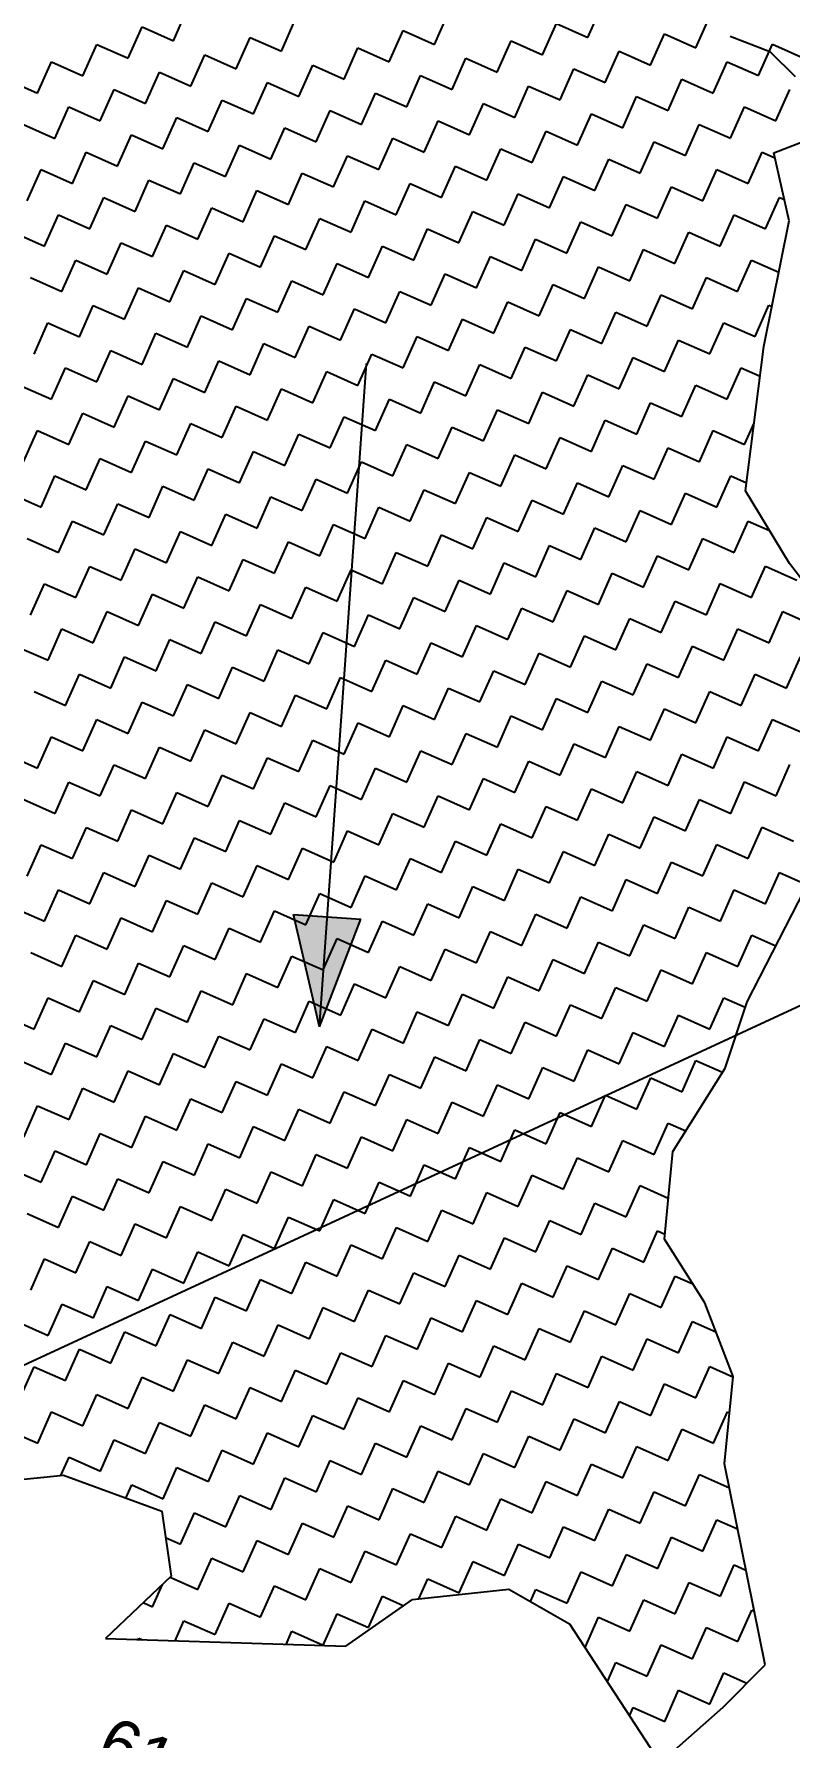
# Model space of a CAD drawing. Header units: metres. Extents: x 279553 to 281500, y 2029848 to 2031565.
# Drawn here: x 280572 to 280711.2, y 2030993.3 to 2031307.5 of the extents above; entities that cross this region are included whole.
import ezdxf
from ezdxf.enums import TextEntityAlignment as Align

# ---------------------------------------------------------------- set-up
doc = ezdxf.new("R2010")
doc.units = ezdxf.units.M
doc.header["$MEASUREMENT"] = 0
for name, color, linetype in [('LINE_WATER', 4, 'Continuous'), ('POLY_HATCH', 12, 'Continuous'), ('POLY_PARCEL', 6, 'Continuous'), ('TEXT_PARCEL', 7, 'Continuous')]:
    doc.layers.add(name, color=color, linetype=linetype)
doc.styles.add('TEXT_MAP', font='', dxfattribs={"height": 2.5})
doc.styles.get('TEXT_MAP').set_extended_font_data('Kruti Dev 050')

msp = doc.modelspace()

# ---------------------------------------------------------------- hatches: boundary and pattern name
h = msp.add_hatch(color=256)
h.paths.add_polyline_path([(280626.01, 2031144.75), (280619.8, 2031145.19), (280624.57, 2031124.44)])
h.paths.add_polyline_path([(280624.57, 2031124.44), (280632.22, 2031144.31), (280626.01, 2031144.75)])

# ---------------------------------------------------------------- linework, layer by layer
for points in [[(280624.57, 2031124.44), (280633.23, 2031246.77)], [(280619.8, 2031145.19), (280632.22, 2031144.31)], [(280624.57, 2031124.44), (280619.8, 2031145.19)], [(280624.57, 2031124.44), (280632.22, 2031144.31)]]:
    msp.add_lwpolyline(points)
at = {"layer": 'LINE_WATER'}
for p, q in [((280700.26, 2031307.08), (280707.51, 2031304.29)), ((280707.51, 2031304.29), (280712.23, 2031299.64))]:
    msp.add_line(p, q, dxfattribs=at)
at = {"layer": 'POLY_HATCH', "linetype": 'Continuous'}
for p, q in [((280597.67, 2031306.23), (280600.24, 2031312)), ((280674.02, 2031306.88), (280676.58, 2031312.65)), ((280589.33, 2031303.02), (280591.9, 2031308.79)), ((280591.9, 2031308.79), (280597.67, 2031306.23)), ((280617.56, 2031304.31), (280620.13, 2031310.08)), ((280645.79, 2031305.59), (280648.36, 2031311.37)), ((280665.68, 2031303.67), (280668.24, 2031309.44)), ((280668.24, 2031309.44), (280674.02, 2031306.88)), ((280693.91, 2031304.96), (280696.47, 2031310.73)), ((280580.99, 2031299.81), (280583.56, 2031305.59)), ((280583.56, 2031305.59), (280589.33, 2031303.02)), ((280609.22, 2031301.1), (280611.79, 2031306.87)), ((280611.79, 2031306.87), (280617.56, 2031304.31)), ((280637.45, 2031302.38), (280640.02, 2031308.16)), ((280640.02, 2031308.16), (280645.79, 2031305.59)), ((280657.34, 2031300.46), (280659.9, 2031306.24)), ((280659.9, 2031306.24), (280665.68, 2031303.67)), ((280685.57, 2031301.75), (280688.13, 2031307.52)), ((280688.13, 2031307.52), (280693.91, 2031304.96)), ((280705.46, 2031299.83), (280708.02, 2031305.6)), ((280708.02, 2031305.6), (280713.8, 2031303.03)), ((280572.65, 2031296.6), (280575.22, 2031302.38)), ((280575.22, 2031302.38), (280580.99, 2031299.81)), ((280600.88, 2031297.89), (280603.45, 2031303.66)), ((280603.45, 2031303.66), (280609.22, 2031301.1)), ((280629.11, 2031299.18), (280631.68, 2031304.95)), ((280631.68, 2031304.95), (280637.45, 2031302.38)), ((280649, 2031297.25), (280651.56, 2031303.03)), ((280651.56, 2031303.03), (280657.34, 2031300.46)), ((280677.23, 2031298.54), (280679.79, 2031304.31)), ((280679.79, 2031304.31), (280685.57, 2031301.75)), ((280697.12, 2031296.62), (280699.68, 2031302.39)), ((280699.68, 2031302.39), (280705.46, 2031299.83)), ((280566.88, 2031299.17), (280572.65, 2031296.6)), ((280592.54, 2031294.68), (280595.11, 2031300.45)), ((280595.11, 2031300.45), (280600.88, 2031297.89)), ((280620.77, 2031295.97), (280623.34, 2031301.74)), ((280623.34, 2031301.74), (280629.11, 2031299.18)), ((280640.66, 2031294.04), (280643.22, 2031299.82)), ((280643.22, 2031299.82), (280649, 2031297.25)), ((280668.89, 2031295.33), (280671.45, 2031301.1)), ((280671.45, 2031301.1), (280677.23, 2031298.54)), ((280688.78, 2031293.41), (280691.34, 2031299.18)), ((280691.34, 2031299.18), (280697.12, 2031296.62)), ((280584.2, 2031291.47), (280586.77, 2031297.25)), ((280586.77, 2031297.25), (280592.54, 2031294.68)), ((280612.43, 2031292.76), (280615, 2031298.53)), ((280615, 2031298.53), (280620.77, 2031295.97)), ((280632.32, 2031290.84), (280634.88, 2031296.61)), ((280634.88, 2031296.61), (280640.66, 2031294.04)), ((280660.55, 2031292.12), (280663.11, 2031297.9)), ((280663.11, 2031297.9), (280668.89, 2031295.33)), ((280680.44, 2031290.2), (280683, 2031295.97)), ((280683, 2031295.97), (280688.78, 2031293.41)), ((280708.66, 2031291.49), (280711.23, 2031297.26)), ((280575.86, 2031288.26), (280578.43, 2031294.04)), ((280578.43, 2031294.04), (280584.2, 2031291.47)), ((280604.09, 2031289.55), (280606.66, 2031295.32)), ((280606.66, 2031295.32), (280612.43, 2031292.76)), ((280623.98, 2031287.63), (280626.54, 2031293.4)), ((280626.54, 2031293.4), (280632.32, 2031290.84)), ((280652.21, 2031288.91), (280654.77, 2031294.69)), ((280654.77, 2031294.69), (280660.55, 2031292.12)), ((280672.1, 2031286.99), (280674.66, 2031292.76)), ((280674.66, 2031292.76), (280680.44, 2031290.2)), ((280700.32, 2031288.28), (280702.89, 2031294.05)), ((280702.89, 2031294.05), (280708.66, 2031291.49)), ((280570.09, 2031290.83), (280575.86, 2031288.26)), ((280595.75, 2031286.34), (280598.32, 2031292.11)), ((280598.32, 2031292.11), (280604.09, 2031289.55)), ((280615.64, 2031284.42), (280618.2, 2031290.19)), ((280618.2, 2031290.19), (280623.98, 2031287.63)), ((280643.87, 2031285.7), (280646.43, 2031291.48)), ((280646.43, 2031291.48), (280652.21, 2031288.91)), ((280691.98, 2031285.07), (280694.55, 2031290.84)), ((280694.55, 2031290.84), (280700.32, 2031288.28)), ((280587.41, 2031283.13), (280589.98, 2031288.91)), ((280589.98, 2031288.91), (280595.75, 2031286.34)), ((280607.3, 2031281.21), (280609.86, 2031286.98)), ((280609.86, 2031286.98), (280615.64, 2031284.42)), ((280635.53, 2031282.5), (280638.09, 2031288.27)), ((280638.09, 2031288.27), (280643.87, 2031285.7)), ((280663.76, 2031283.78), (280666.32, 2031289.56)), ((280666.32, 2031289.56), (280672.1, 2031286.99)), ((280683.64, 2031281.86), (280686.21, 2031287.63)), ((280686.21, 2031287.63), (280691.98, 2031285.07)), ((280579.07, 2031279.92), (280581.64, 2031285.7)), ((280581.64, 2031285.7), (280587.41, 2031283.13)), ((280598.96, 2031278), (280601.52, 2031283.77)), ((280601.52, 2031283.77), (280607.3, 2031281.21)), ((280627.19, 2031279.29), (280629.75, 2031285.06)), ((280629.75, 2031285.06), (280635.53, 2031282.5)), ((280655.42, 2031280.57), (280657.98, 2031286.35)), ((280657.98, 2031286.35), (280663.76, 2031283.78)), ((280675.3, 2031278.65), (280677.87, 2031284.42)), ((280677.87, 2031284.42), (280683.64, 2031281.86)), ((280703.53, 2031279.94), (280706.1, 2031285.71)), ((280706.1, 2031285.71), (280708.46, 2031284.66)), ((280570.73, 2031276.71), (280573.3, 2031282.49)), ((280573.3, 2031282.49), (280579.07, 2031279.92)), ((280590.62, 2031274.79), (280593.18, 2031280.57)), ((280593.18, 2031280.57), (280598.96, 2031278)), ((280618.85, 2031276.08), (280621.41, 2031281.85)), ((280621.41, 2031281.85), (280627.19, 2031279.29)), ((280647.08, 2031277.36), (280649.64, 2031283.14)), ((280649.64, 2031283.14), (280655.42, 2031280.57)), ((280666.96, 2031275.44), (280669.53, 2031281.22)), ((280669.53, 2031281.22), (280675.3, 2031278.65)), ((280695.19, 2031276.73), (280697.76, 2031282.5)), ((280697.76, 2031282.5), (280703.53, 2031279.94)), ((280582.28, 2031271.58), (280584.84, 2031277.36)), ((280584.84, 2031277.36), (280590.62, 2031274.79)), ((280610.51, 2031272.87), (280613.07, 2031278.64)), ((280613.07, 2031278.64), (280618.85, 2031276.08)), ((280638.74, 2031274.16), (280641.3, 2031279.93)), ((280641.3, 2031279.93), (280647.08, 2031277.36)), ((280658.62, 2031272.23), (280661.19, 2031278.01)), ((280661.19, 2031278.01), (280666.96, 2031275.44)), ((280686.85, 2031273.52), (280689.42, 2031279.29)), ((280689.42, 2031279.29), (280695.19, 2031276.73)), ((280706.74, 2031271.6), (280709.31, 2031277.37)), ((280709.31, 2031277.37), (280710.23, 2031276.96)), ((280573.94, 2031268.37), (280576.5, 2031274.15)), ((280576.5, 2031274.15), (280582.28, 2031271.58)), ((280602.17, 2031269.66), (280604.73, 2031275.43)), ((280604.73, 2031275.43), (280610.51, 2031272.87)), ((280630.4, 2031270.95), (280632.96, 2031276.72)), ((280632.96, 2031276.72), (280638.74, 2031274.16)), ((280650.28, 2031269.02), (280652.85, 2031274.8)), ((280652.85, 2031274.8), (280658.62, 2031272.23)), ((280678.51, 2031270.31), (280681.08, 2031276.08)), ((280681.08, 2031276.08), (280686.85, 2031273.52)), ((280698.4, 2031268.39), (280700.97, 2031274.16)), ((280700.97, 2031274.16), (280706.74, 2031271.6)), ((280568.16, 2031270.94), (280573.94, 2031268.37)), ((280593.83, 2031266.45), (280596.39, 2031272.23)), ((280596.39, 2031272.23), (280602.17, 2031269.66)), ((280622.06, 2031267.74), (280624.62, 2031273.51)), ((280624.62, 2031273.51), (280630.4, 2031270.95)), ((280641.94, 2031265.82), (280644.51, 2031271.59)), ((280644.51, 2031271.59), (280650.28, 2031269.02)), ((280670.17, 2031267.1), (280672.74, 2031272.88)), ((280672.74, 2031272.88), (280678.51, 2031270.31)), ((280690.06, 2031265.18), (280692.63, 2031270.95)), ((280692.63, 2031270.95), (280698.4, 2031268.39)), ((280585.49, 2031263.24), (280588.05, 2031269.02)), ((280588.05, 2031269.02), (280593.83, 2031266.45)), ((280613.72, 2031264.53), (280616.28, 2031270.3)), ((280616.28, 2031270.3), (280622.06, 2031267.74)), ((280633.6, 2031262.61), (280636.17, 2031268.38)), ((280636.17, 2031268.38), (280641.94, 2031265.82)), ((280661.83, 2031263.89), (280664.4, 2031269.67)), ((280664.4, 2031269.67), (280670.17, 2031267.1)), ((280681.72, 2031261.97), (280684.29, 2031267.74)), ((280684.29, 2031267.74), (280690.06, 2031265.18)), ((280577.15, 2031260.03), (280579.71, 2031265.81)), ((280579.71, 2031265.81), (280585.49, 2031263.24)), ((280605.38, 2031261.32), (280607.94, 2031267.09)), ((280607.94, 2031267.09), (280613.72, 2031264.53)), ((280625.26, 2031259.4), (280627.83, 2031265.17)), ((280627.83, 2031265.17), (280633.6, 2031262.61)), ((280653.49, 2031260.68), (280656.06, 2031266.46)), ((280656.06, 2031266.46), (280661.83, 2031263.89)), ((280673.38, 2031258.76), (280675.95, 2031264.54)), ((280675.95, 2031264.54), (280681.72, 2031261.97)), ((280701.61, 2031260.05), (280704.18, 2031265.82)), ((280704.18, 2031265.82), (280709.21, 2031263.59)), ((280571.37, 2031262.6), (280577.15, 2031260.03)), ((280597.04, 2031258.11), (280599.6, 2031263.89)), ((280599.6, 2031263.89), (280605.38, 2031261.32)), ((280616.92, 2031256.19), (280619.49, 2031261.96)), ((280619.49, 2031261.96), (280625.26, 2031259.4)), ((280645.15, 2031257.48), (280647.72, 2031263.25)), ((280647.72, 2031263.25), (280653.49, 2031260.68)), ((280693.27, 2031256.84), (280695.84, 2031262.61)), ((280695.84, 2031262.61), (280701.61, 2031260.05)), ((280588.7, 2031254.9), (280591.26, 2031260.68)), ((280591.26, 2031260.68), (280597.04, 2031258.11)), ((280608.58, 2031252.98), (280611.15, 2031258.75)), ((280611.15, 2031258.75), (280616.92, 2031256.19)), ((280636.81, 2031254.27), (280639.38, 2031260.04)), ((280639.38, 2031260.04), (280645.15, 2031257.48)), ((280665.04, 2031255.55), (280667.61, 2031261.33)), ((280667.61, 2031261.33), (280673.38, 2031258.76)), ((280684.93, 2031253.63), (280687.5, 2031259.4)), ((280687.5, 2031259.4), (280693.27, 2031256.84)), ((280580.36, 2031251.69), (280582.92, 2031257.47)), ((280582.92, 2031257.47), (280588.7, 2031254.9)), ((280600.25, 2031249.77), (280602.81, 2031255.55)), ((280602.81, 2031255.55), (280608.58, 2031252.98)), ((280628.47, 2031251.06), (280631.04, 2031256.83)), ((280631.04, 2031256.83), (280636.81, 2031254.27)), ((280656.7, 2031252.34), (280659.27, 2031258.12)), ((280659.27, 2031258.12), (280665.04, 2031255.55)), ((280676.59, 2031250.42), (280679.16, 2031256.2)), ((280679.16, 2031256.2), (280684.93, 2031253.63)), ((280704.82, 2031251.71), (280707.38, 2031257.48)), ((280707.38, 2031257.48), (280707.92, 2031257.24)), ((280572.02, 2031248.49), (280574.58, 2031254.26)), ((280574.58, 2031254.26), (280580.36, 2031251.69)), ((280591.91, 2031246.56), (280594.47, 2031252.34)), ((280594.47, 2031252.34), (280600.25, 2031249.77)), ((280620.13, 2031247.85), (280622.7, 2031253.62)), ((280622.7, 2031253.62), (280628.47, 2031251.06)), ((280648.36, 2031249.14), (280650.93, 2031254.91)), ((280650.93, 2031254.91), (280656.7, 2031252.34)), ((280668.25, 2031247.21), (280670.82, 2031252.99)), ((280670.82, 2031252.99), (280676.59, 2031250.42)), ((280696.48, 2031248.5), (280699.04, 2031254.27)), ((280699.04, 2031254.27), (280704.82, 2031251.71)), ((280583.57, 2031243.35), (280586.13, 2031249.13)), ((280586.13, 2031249.13), (280591.91, 2031246.56)), ((280611.79, 2031244.64), (280614.36, 2031250.42)), ((280614.36, 2031250.42), (280620.13, 2031247.85)), ((280640.02, 2031245.93), (280642.59, 2031251.7)), ((280642.59, 2031251.7), (280648.36, 2031249.14)), ((280659.91, 2031244), (280662.48, 2031249.78)), ((280662.48, 2031249.78), (280668.25, 2031247.21)), ((280688.14, 2031245.29), (280690.7, 2031251.07)), ((280690.7, 2031251.07), (280696.48, 2031248.5)), ((280575.23, 2031240.15), (280577.79, 2031245.92)), ((280577.79, 2031245.92), (280583.57, 2031243.35)), ((280603.45, 2031241.43), (280606.02, 2031247.21)), ((280606.02, 2031247.21), (280611.79, 2031244.64)), ((280631.68, 2031242.72), (280634.25, 2031248.49)), ((280634.25, 2031248.49), (280640.02, 2031245.93)), ((280651.57, 2031240.8), (280654.14, 2031246.57)), ((280654.14, 2031246.57), (280659.91, 2031244)), ((280679.8, 2031242.08), (280682.36, 2031247.86)), ((280682.36, 2031247.86), (280688.14, 2031245.29)), ((280699.69, 2031240.16), (280702.25, 2031245.93)), ((280702.25, 2031245.93), (280705.74, 2031244.39)), ((280569.45, 2031242.71), (280575.23, 2031240.15)), ((280595.11, 2031238.22), (280597.68, 2031244)), ((280597.68, 2031244), (280603.45, 2031241.43)), ((280623.34, 2031239.51), (280625.91, 2031245.28)), ((280625.91, 2031245.28), (280631.68, 2031242.72)), ((280643.23, 2031237.59), (280645.8, 2031243.36)), ((280645.8, 2031243.36), (280651.57, 2031240.8)), ((280671.46, 2031238.87), (280674.03, 2031244.65)), ((280674.03, 2031244.65), (280679.8, 2031242.08)), ((280691.35, 2031236.95), (280693.91, 2031242.73)), ((280693.91, 2031242.73), (280699.69, 2031240.16)), ((280586.77, 2031235.01), (280589.34, 2031240.79)), ((280589.34, 2031240.79), (280595.11, 2031238.22)), ((280615, 2031236.3), (280617.57, 2031242.08)), ((280617.57, 2031242.08), (280623.34, 2031239.51)), ((280634.89, 2031234.38), (280637.46, 2031240.15)), ((280637.46, 2031240.15), (280643.23, 2031237.59)), ((280663.12, 2031235.66), (280665.69, 2031241.44)), ((280665.69, 2031241.44), (280671.46, 2031238.87)), ((280683.01, 2031233.74), (280685.57, 2031239.52)), ((280685.57, 2031239.52), (280691.35, 2031236.95)), ((280578.43, 2031231.81), (280581, 2031237.58)), ((280581, 2031237.58), (280586.77, 2031235.01)), ((280606.66, 2031233.09), (280609.23, 2031238.87)), ((280609.23, 2031238.87), (280615, 2031236.3)), ((280626.55, 2031231.17), (280629.12, 2031236.94)), ((280629.12, 2031236.94), (280634.89, 2031234.38)), ((280654.78, 2031232.46), (280657.35, 2031238.23)), ((280657.35, 2031238.23), (280663.12, 2031235.66)), ((280674.67, 2031230.53), (280677.23, 2031236.31)), ((280677.23, 2031236.31), (280683.01, 2031233.74)), ((280570.09, 2031228.6), (280572.66, 2031234.37)), ((280572.66, 2031234.37), (280578.43, 2031231.81)), ((280598.32, 2031229.88), (280600.89, 2031235.66)), ((280600.89, 2031235.66), (280606.66, 2031233.09)), ((280618.21, 2031227.96), (280620.78, 2031233.74)), ((280620.78, 2031233.74), (280626.55, 2031231.17)), ((280646.44, 2031229.25), (280649.01, 2031235.02)), ((280649.01, 2031235.02), (280654.78, 2031232.46)), ((280666.33, 2031227.32), (280668.89, 2031233.1)), ((280668.89, 2031233.1), (280674.67, 2031230.53)), ((280694.56, 2031228.61), (280697.12, 2031234.39)), ((280697.12, 2031234.39), (280702.9, 2031231.82)), ((280702.9, 2031231.82), (280704.64, 2031235.74)), ((280589.98, 2031226.67), (280592.55, 2031232.45)), ((280592.55, 2031232.45), (280598.32, 2031229.88)), ((280609.87, 2031224.75), (280612.44, 2031230.53)), ((280612.44, 2031230.53), (280618.21, 2031227.96)), ((280638.1, 2031226.04), (280640.67, 2031231.81)), ((280640.67, 2031231.81), (280646.44, 2031229.25)), ((280686.22, 2031225.4), (280688.78, 2031231.18)), ((280688.78, 2031231.18), (280694.56, 2031228.61)), ((280581.64, 2031223.47), (280584.21, 2031229.24)), ((280584.21, 2031229.24), (280589.98, 2031226.67)), ((280601.53, 2031221.54), (280604.1, 2031227.32)), ((280604.1, 2031227.32), (280609.87, 2031224.75)), ((280629.76, 2031222.83), (280632.33, 2031228.6)), ((280632.33, 2031228.6), (280638.1, 2031226.04)), ((280657.99, 2031224.12), (280660.55, 2031229.89)), ((280660.55, 2031229.89), (280666.33, 2031227.32)), ((280677.88, 2031222.19), (280680.44, 2031227.97)), ((280680.44, 2031227.97), (280686.22, 2031225.4)), ((280573.3, 2031220.26), (280575.87, 2031226.03)), ((280575.87, 2031226.03), (280581.64, 2031223.47)), ((280593.19, 2031218.33), (280595.76, 2031224.11)), ((280595.76, 2031224.11), (280601.53, 2031221.54)), ((280621.42, 2031219.62), (280623.99, 2031225.4)), ((280623.99, 2031225.4), (280629.76, 2031222.83)), ((280649.65, 2031220.91), (280652.21, 2031226.68)), ((280652.21, 2031226.68), (280657.99, 2031224.12)), ((280669.54, 2031218.98), (280672.1, 2031224.76)), ((280672.1, 2031224.76), (280677.88, 2031222.19)), ((280697.77, 2031220.27), (280700.33, 2031226.05)), ((280700.33, 2031226.05), (280703.24, 2031224.75)), ((280567.53, 2031222.82), (280573.3, 2031220.26)), ((280584.85, 2031215.13), (280587.42, 2031220.9)), ((280587.42, 2031220.9), (280593.19, 2031218.33)), ((280613.08, 2031216.41), (280615.65, 2031222.19)), ((280615.65, 2031222.19), (280621.42, 2031219.62)), ((280641.31, 2031217.7), (280643.87, 2031223.47)), ((280643.87, 2031223.47), (280649.65, 2031220.91)), ((280661.2, 2031215.78), (280663.76, 2031221.55)), ((280663.76, 2031221.55), (280669.54, 2031218.98)), ((280689.43, 2031217.06), (280691.99, 2031222.84)), ((280691.99, 2031222.84), (280697.77, 2031220.27)), ((280576.51, 2031211.92), (280579.08, 2031217.69)), ((280579.08, 2031217.69), (280584.85, 2031215.13)), ((280604.74, 2031213.2), (280607.31, 2031218.98)), ((280607.31, 2031218.98), (280613.08, 2031216.41)), ((280632.97, 2031214.49), (280635.53, 2031220.26)), ((280635.53, 2031220.26), (280641.31, 2031217.7)), ((280652.86, 2031212.57), (280655.42, 2031218.34)), ((280655.42, 2031218.34), (280661.2, 2031215.78)), ((280681.09, 2031213.85), (280683.65, 2031219.63)), ((280683.65, 2031219.63), (280689.43, 2031217.06)), ((280700.97, 2031211.93), (280703.54, 2031217.71)), ((280703.54, 2031217.71), (280707.47, 2031215.96)), ((280570.74, 2031214.48), (280576.51, 2031211.92)), ((280596.4, 2031209.99), (280598.97, 2031215.77)), ((280598.97, 2031215.77), (280604.74, 2031213.2)), ((280624.63, 2031211.28), (280627.19, 2031217.06)), ((280627.19, 2031217.06), (280632.97, 2031214.49)), ((280644.52, 2031209.36), (280647.08, 2031215.13)), ((280647.08, 2031215.13), (280652.86, 2031212.57)), ((280672.75, 2031210.64), (280675.31, 2031216.42)), ((280675.31, 2031216.42), (280681.09, 2031213.85)), ((280692.63, 2031208.72), (280695.2, 2031214.5)), ((280695.2, 2031214.5), (280700.97, 2031211.93)), ((280588.06, 2031206.79), (280590.63, 2031212.56)), ((280590.63, 2031212.56), (280596.4, 2031209.99)), ((280616.29, 2031208.07), (280618.85, 2031213.85)), ((280618.85, 2031213.85), (280624.63, 2031211.28)), ((280636.18, 2031206.15), (280638.74, 2031211.92)), ((280638.74, 2031211.92), (280644.52, 2031209.36)), ((280664.41, 2031207.44), (280666.97, 2031213.21)), ((280666.97, 2031213.21), (280672.75, 2031210.64)), ((280684.29, 2031205.51), (280686.86, 2031211.29)), ((280686.86, 2031211.29), (280692.63, 2031208.72)), ((280579.72, 2031203.58), (280582.29, 2031209.35)), ((280582.29, 2031209.35), (280588.06, 2031206.79)), ((280607.95, 2031204.86), (280610.51, 2031210.64)), ((280610.51, 2031210.64), (280616.29, 2031208.07)), ((280627.84, 2031202.94), (280630.4, 2031208.72)), ((280630.4, 2031208.72), (280636.18, 2031206.15)), ((280656.07, 2031204.23), (280658.63, 2031210)), ((280658.63, 2031210), (280664.41, 2031207.44)), ((280675.95, 2031202.3), (280678.52, 2031208.08)), ((280678.52, 2031208.08), (280684.29, 2031205.51)), ((280704.18, 2031203.59), (280706.75, 2031209.37)), ((280706.75, 2031209.37), (280712.52, 2031206.8)), ((280571.38, 2031200.37), (280573.95, 2031206.14)), ((280573.95, 2031206.14), (280579.72, 2031203.58)), ((280599.61, 2031201.65), (280602.17, 2031207.43)), ((280602.17, 2031207.43), (280607.95, 2031204.86)), ((280619.5, 2031199.73), (280622.06, 2031205.51)), ((280622.06, 2031205.51), (280627.84, 2031202.94)), ((280647.73, 2031201.02), (280650.29, 2031206.79)), ((280650.29, 2031206.79), (280656.07, 2031204.23)), ((280667.61, 2031199.1), (280670.18, 2031204.87)), ((280670.18, 2031204.87), (280675.95, 2031202.3)), ((280695.84, 2031200.38), (280698.41, 2031206.16)), ((280698.41, 2031206.16), (280704.18, 2031203.59)), ((280591.27, 2031198.45), (280593.83, 2031204.22)), ((280593.83, 2031204.22), (280599.61, 2031201.65)), ((280611.16, 2031196.52), (280613.72, 2031202.3)), ((280613.72, 2031202.3), (280619.5, 2031199.73)), ((280639.39, 2031197.81), (280641.95, 2031203.58)), ((280641.95, 2031203.58), (280647.73, 2031201.02)), ((280659.27, 2031195.89), (280661.84, 2031201.66)), ((280661.84, 2031201.66), (280667.61, 2031199.1)), ((280687.5, 2031197.17), (280690.07, 2031202.95)), ((280690.07, 2031202.95), (280695.84, 2031200.38)), ((280582.93, 2031195.24), (280585.49, 2031201.01)), ((280585.49, 2031201.01), (280591.27, 2031198.45)), ((280602.82, 2031193.31), (280605.38, 2031199.09)), ((280605.38, 2031199.09), (280611.16, 2031196.52)), ((280631.05, 2031194.6), (280633.61, 2031200.38)), ((280633.61, 2031200.38), (280639.39, 2031197.81)), ((280679.16, 2031193.96), (280681.73, 2031199.74)), ((280681.73, 2031199.74), (280687.5, 2031197.17)), ((280707.39, 2031195.25), (280709.96, 2031201.03)), ((280709.96, 2031201.03), (280715.73, 2031198.46)), ((280574.59, 2031192.03), (280577.15, 2031197.8)), ((280577.15, 2031197.8), (280582.93, 2031195.24)), ((280594.48, 2031190.11), (280597.04, 2031195.88)), ((280597.04, 2031195.88), (280602.82, 2031193.31)), ((280622.71, 2031191.39), (280625.27, 2031197.17)), ((280625.27, 2031197.17), (280631.05, 2031194.6)), ((280650.93, 2031192.68), (280653.5, 2031198.45)), ((280653.5, 2031198.45), (280659.27, 2031195.89)), ((280670.82, 2031190.76), (280673.39, 2031196.53)), ((280673.39, 2031196.53), (280679.16, 2031193.96)), ((280699.05, 2031192.04), (280701.62, 2031197.82)), ((280701.62, 2031197.82), (280707.39, 2031195.25)), ((280568.81, 2031194.59), (280574.59, 2031192.03)), ((280586.14, 2031186.9), (280588.7, 2031192.67)), ((280588.7, 2031192.67), (280594.48, 2031190.11)), ((280614.37, 2031188.18), (280616.93, 2031193.96)), ((280616.93, 2031193.96), (280622.71, 2031191.39)), ((280642.59, 2031189.47), (280645.16, 2031195.24)), ((280645.16, 2031195.24), (280650.93, 2031192.68)), ((280662.48, 2031187.55), (280665.05, 2031193.32)), ((280665.05, 2031193.32), (280670.82, 2031190.76)), ((280690.71, 2031188.83), (280693.28, 2031194.61)), ((280693.28, 2031194.61), (280699.05, 2031192.04)), ((280710.6, 2031186.91), (280713.17, 2031192.69)), ((280577.8, 2031183.69), (280580.36, 2031189.46)), ((280580.36, 2031189.46), (280586.14, 2031186.9)), ((280606.03, 2031184.97), (280608.59, 2031190.75)), ((280608.59, 2031190.75), (280614.37, 2031188.18)), ((280634.25, 2031186.26), (280636.82, 2031192.04)), ((280636.82, 2031192.04), (280642.59, 2031189.47)), ((280654.14, 2031184.34), (280656.71, 2031190.11)), ((280656.71, 2031190.11), (280662.48, 2031187.55)), ((280682.37, 2031185.63), (280684.94, 2031191.4)), ((280684.94, 2031191.4), (280690.71, 2031188.83)), ((280702.26, 2031183.7), (280704.83, 2031189.48)), ((280704.83, 2031189.48), (280710.6, 2031186.91)), ((280572.02, 2031186.25), (280577.8, 2031183.69)), ((280597.69, 2031181.77), (280600.25, 2031187.54)), ((280600.25, 2031187.54), (280606.03, 2031184.97)), ((280625.91, 2031183.05), (280628.48, 2031188.83)), ((280628.48, 2031188.83), (280634.25, 2031186.26)), ((280645.8, 2031181.13), (280648.37, 2031186.9)), ((280648.37, 2031186.9), (280654.14, 2031184.34)), ((280674.03, 2031182.42), (280676.6, 2031188.19)), ((280676.6, 2031188.19), (280682.37, 2031185.63)), ((280693.92, 2031180.49), (280696.49, 2031186.27)), ((280696.49, 2031186.27), (280702.26, 2031183.7)), ((280589.35, 2031178.56), (280591.91, 2031184.33)), ((280591.91, 2031184.33), (280597.69, 2031181.77)), ((280617.57, 2031179.84), (280620.14, 2031185.62)), ((280620.14, 2031185.62), (280625.91, 2031183.05)), ((280637.46, 2031177.92), (280640.03, 2031183.7)), ((280640.03, 2031183.7), (280645.8, 2031181.13)), ((280665.69, 2031179.21), (280668.26, 2031184.98)), ((280668.26, 2031184.98), (280674.03, 2031182.42)), ((280685.58, 2031177.29), (280688.15, 2031183.06)), ((280688.15, 2031183.06), (280693.92, 2031180.49)), ((280581.01, 2031175.35), (280583.57, 2031181.12)), ((280583.57, 2031181.12), (280589.35, 2031178.56)), ((280609.24, 2031176.64), (280611.8, 2031182.41)), ((280611.8, 2031182.41), (280617.57, 2031179.84)), ((280629.12, 2031174.71), (280631.69, 2031180.49)), ((280631.69, 2031180.49), (280637.46, 2031177.92)), ((280657.35, 2031176), (280659.92, 2031181.77)), ((280659.92, 2031181.77), (280665.69, 2031179.21)), ((280677.24, 2031174.08), (280679.81, 2031179.85)), ((280679.81, 2031179.85), (280685.58, 2031177.29)), ((280705.47, 2031175.36), (280708.03, 2031181.14)), ((280708.03, 2031181.14), (280713.81, 2031178.57)), ((280572.67, 2031172.14), (280575.23, 2031177.91)), ((280575.23, 2031177.91), (280581.01, 2031175.35)), ((280600.9, 2031173.43), (280603.46, 2031179.2)), ((280603.46, 2031179.2), (280609.24, 2031176.64)), ((280620.78, 2031171.5), (280623.35, 2031177.28)), ((280623.35, 2031177.28), (280629.12, 2031174.71)), ((280649.01, 2031172.79), (280651.58, 2031178.56)), ((280651.58, 2031178.56), (280657.35, 2031176)), ((280668.9, 2031170.87), (280671.47, 2031176.64)), ((280671.47, 2031176.64), (280677.24, 2031174.08)), ((280697.13, 2031172.15), (280699.69, 2031177.93)), ((280699.69, 2031177.93), (280705.47, 2031175.36)), ((280566.89, 2031174.71), (280572.67, 2031172.14)), ((280592.56, 2031170.22), (280595.12, 2031175.99)), ((280595.12, 2031175.99), (280600.9, 2031173.43)), ((280612.44, 2031168.3), (280615.01, 2031174.07)), ((280615.01, 2031174.07), (280620.78, 2031171.5)), ((280640.67, 2031169.58), (280643.24, 2031175.36)), ((280643.24, 2031175.36), (280649.01, 2031172.79)), ((280660.56, 2031167.66), (280663.13, 2031173.43)), ((280663.13, 2031173.43), (280668.9, 2031170.87)), ((280688.79, 2031168.95), (280691.35, 2031174.72)), ((280691.35, 2031174.72), (280697.13, 2031172.15)), ((280584.22, 2031167.01), (280586.78, 2031172.78)), ((280586.78, 2031172.78), (280592.56, 2031170.22)), ((280604.1, 2031165.09), (280606.67, 2031170.86)), ((280606.67, 2031170.86), (280612.44, 2031168.3)), ((280632.33, 2031166.37), (280634.9, 2031172.15)), ((280634.9, 2031172.15), (280640.67, 2031169.58)), ((280680.45, 2031165.74), (280683.01, 2031171.51)), ((280683.01, 2031171.51), (280688.79, 2031168.95)), ((280708.68, 2031167.02), (280711.24, 2031172.8)), ((280575.88, 2031163.8), (280578.44, 2031169.57)), ((280578.44, 2031169.57), (280584.22, 2031167.01)), ((280595.76, 2031161.88), (280598.33, 2031167.65)), ((280598.33, 2031167.65), (280604.1, 2031165.09)), ((280623.99, 2031163.16), (280626.56, 2031168.94)), ((280626.56, 2031168.94), (280632.33, 2031166.37)), ((280652.22, 2031164.45), (280654.79, 2031170.22)), ((280654.79, 2031170.22), (280660.56, 2031167.66)), ((280672.11, 2031162.53), (280674.68, 2031168.3)), ((280674.68, 2031168.3), (280680.45, 2031165.74)), ((280700.34, 2031163.81), (280702.9, 2031169.59)), ((280702.9, 2031169.59), (280708.68, 2031167.02)), ((280570.1, 2031166.37), (280575.88, 2031163.8)), ((280587.42, 2031158.67), (280589.99, 2031164.44)), ((280589.99, 2031164.44), (280595.76, 2031161.88)), ((280615.65, 2031159.96), (280618.22, 2031165.73)), ((280618.22, 2031165.73), (280623.99, 2031163.16)), ((280643.88, 2031161.24), (280646.45, 2031167.02)), ((280646.45, 2031167.02), (280652.22, 2031164.45)), ((280663.77, 2031159.32), (280666.34, 2031165.09)), ((280666.34, 2031165.09), (280672.11, 2031162.53)), ((280692, 2031160.61), (280694.56, 2031166.38)), ((280694.56, 2031166.38), (280700.34, 2031163.81)), ((280579.08, 2031155.46), (280581.65, 2031161.23)), ((280581.65, 2031161.23), (280587.42, 2031158.67)), ((280607.31, 2031156.75), (280609.88, 2031162.52)), ((280609.88, 2031162.52), (280615.65, 2031159.96)), ((280635.54, 2031158.03), (280638.11, 2031163.81)), ((280638.11, 2031163.81), (280643.88, 2031161.24)), ((280655.43, 2031156.11), (280658, 2031161.88)), ((280658, 2031161.88), (280663.77, 2031159.32)), ((280683.66, 2031157.4), (280686.22, 2031163.17)), ((280686.22, 2031163.17), (280692, 2031160.61)), ((280703.55, 2031155.47), (280706.11, 2031161.25)), ((280706.11, 2031161.25), (280711.89, 2031158.68)), ((280570.74, 2031152.25), (280573.31, 2031158.03)), ((280573.31, 2031158.03), (280579.08, 2031155.46)), ((280598.97, 2031153.54), (280601.54, 2031159.31)), ((280601.54, 2031159.31), (280607.31, 2031156.75)), ((280627.2, 2031154.82), (280629.77, 2031160.6)), ((280629.77, 2031160.6), (280635.54, 2031158.03)), ((280647.09, 2031152.9), (280649.66, 2031158.68)), ((280649.66, 2031158.68), (280655.43, 2031156.11)), ((280675.32, 2031154.19), (280677.88, 2031159.96)), ((280677.88, 2031159.96), (280683.66, 2031157.4)), ((280695.21, 2031152.27), (280697.77, 2031158.04)), ((280697.77, 2031158.04), (280703.55, 2031155.47)), ((280590.63, 2031150.33), (280593.2, 2031156.1)), ((280593.2, 2031156.1), (280598.97, 2031153.54)), ((280618.86, 2031151.62), (280621.43, 2031157.39)), ((280621.43, 2031157.39), (280627.2, 2031154.82)), ((280638.75, 2031149.69), (280641.32, 2031155.47)), ((280641.32, 2031155.47), (280647.09, 2031152.9)), ((280666.98, 2031150.98), (280669.54, 2031156.75)), ((280669.54, 2031156.75), (280675.32, 2031154.19)), ((280686.87, 2031149.06), (280689.43, 2031154.83)), ((280689.43, 2031154.83), (280695.21, 2031152.27)), ((280582.29, 2031147.12), (280584.86, 2031152.89)), ((280584.86, 2031152.89), (280590.63, 2031150.33)), ((280610.52, 2031148.41), (280613.09, 2031154.18)), ((280613.09, 2031154.18), (280618.86, 2031151.62)), ((280630.41, 2031146.48), (280632.98, 2031152.26)), ((280632.98, 2031152.26), (280638.75, 2031149.69)), ((280658.64, 2031147.77), (280661.2, 2031153.54)), ((280661.2, 2031153.54), (280666.98, 2031150.98)), ((280678.53, 2031145.85), (280681.09, 2031151.62)), ((280681.09, 2031151.62), (280686.87, 2031149.06)), ((280706.76, 2031147.13), (280709.32, 2031152.91)), ((280709.32, 2031152.91), (280714.39, 2031150.66)), ((280573.95, 2031143.91), (280576.52, 2031149.69)), ((280576.52, 2031149.69), (280582.29, 2031147.12)), ((280602.18, 2031145.2), (280604.75, 2031150.97)), ((280604.75, 2031150.97), (280610.52, 2031148.41)), ((280622.07, 2031143.28), (280624.64, 2031149.05)), ((280624.64, 2031149.05), (280630.41, 2031146.48)), ((280650.3, 2031144.56), (280652.86, 2031150.34)), ((280652.86, 2031150.34), (280658.64, 2031147.77)), ((280670.19, 2031142.64), (280672.75, 2031148.41)), ((280672.75, 2031148.41), (280678.53, 2031145.85)), ((280698.42, 2031143.93), (280700.98, 2031149.7)), ((280700.98, 2031149.7), (280706.76, 2031147.13)), ((280568.18, 2031146.48), (280573.95, 2031143.91)), ((280593.84, 2031141.99), (280596.41, 2031147.76)), ((280596.41, 2031147.76), (280602.18, 2031145.2)), ((280613.73, 2031140.07), (280616.3, 2031145.84)), ((280616.3, 2031145.84), (280622.07, 2031143.28)), ((280641.96, 2031141.35), (280644.52, 2031147.13)), ((280644.52, 2031147.13), (280650.3, 2031144.56)), ((280661.85, 2031139.43), (280664.41, 2031145.2)), ((280664.41, 2031145.2), (280670.19, 2031142.64)), ((280690.08, 2031140.72), (280692.64, 2031146.49)), ((280692.64, 2031146.49), (280698.42, 2031143.93)), ((280585.5, 2031138.78), (280588.07, 2031144.55)), ((280588.07, 2031144.55), (280593.84, 2031141.99)), ((280605.39, 2031136.86), (280607.96, 2031142.63)), ((280607.96, 2031142.63), (280613.73, 2031140.07)), ((280633.62, 2031138.14), (280636.18, 2031143.92)), ((280636.18, 2031143.92), (280641.96, 2031141.35)), ((280653.51, 2031136.22), (280656.07, 2031142)), ((280656.07, 2031142), (280661.85, 2031139.43)), ((280681.74, 2031137.51), (280684.3, 2031143.28)), ((280684.3, 2031143.28), (280690.08, 2031140.72)), ((280577.16, 2031135.57), (280579.73, 2031141.35)), ((280579.73, 2031141.35), (280585.5, 2031138.78)), ((280597.05, 2031133.65), (280599.62, 2031139.42)), ((280599.62, 2031139.42), (280605.39, 2031136.86)), ((280625.28, 2031134.94), (280627.84, 2031140.71)), ((280627.84, 2031140.71), (280633.62, 2031138.14)), ((280673.4, 2031134.3), (280675.96, 2031140.07)), ((280675.96, 2031140.07), (280681.74, 2031137.51)), ((280701.62, 2031135.59), (280704.19, 2031141.36)), ((280704.19, 2031141.36), (280708.63, 2031139.39)), ((280571.39, 2031138.14), (280577.16, 2031135.57)), ((280588.71, 2031130.44), (280591.28, 2031136.21)), ((280591.28, 2031136.21), (280597.05, 2031133.65)), ((280616.94, 2031131.73), (280619.5, 2031137.5)), ((280619.5, 2031137.5), (280625.28, 2031134.94)), ((280645.17, 2031133.01), (280647.73, 2031138.79)), ((280647.73, 2031138.79), (280653.51, 2031136.22)), ((280665.06, 2031131.09), (280667.62, 2031136.86)), ((280667.62, 2031136.86), (280673.4, 2031134.3)), ((280693.28, 2031132.38), (280695.85, 2031138.15)), ((280695.85, 2031138.15), (280701.62, 2031135.59)), ((280580.37, 2031127.23), (280582.94, 2031133.01)), ((280582.94, 2031133.01), (280588.71, 2031130.44)), ((280608.6, 2031128.52), (280611.16, 2031134.29)), ((280611.16, 2031134.29), (280616.94, 2031131.73)), ((280636.83, 2031129.8), (280639.39, 2031135.58)), ((280639.39, 2031135.58), (280645.17, 2031133.01)), ((280656.72, 2031127.88), (280659.28, 2031133.66)), ((280659.28, 2031133.66), (280665.06, 2031131.09)), ((280684.94, 2031129.17), (280687.51, 2031134.94)), ((280687.51, 2031134.94), (280693.28, 2031132.38)), ((280572.03, 2031124.02), (280574.6, 2031129.8)), ((280574.6, 2031129.8), (280580.37, 2031127.23)), ((280600.26, 2031125.31), (280602.82, 2031131.08)), ((280602.82, 2031131.08), (280608.6, 2031128.52)), ((280628.49, 2031126.6), (280631.05, 2031132.37)), ((280631.05, 2031132.37), (280636.83, 2031129.8)), ((280648.38, 2031124.67), (280650.94, 2031130.45)), ((280650.94, 2031130.45), (280656.72, 2031127.88)), ((280676.6, 2031125.96), (280679.17, 2031131.73)), ((280679.17, 2031131.73), (280684.94, 2031129.17)), ((280696.49, 2031124.04), (280699.06, 2031129.81)), ((280699.06, 2031129.81), (280703.01, 2031128.05)), ((280566.26, 2031126.59), (280572.03, 2031124.02)), ((280591.92, 2031122.1), (280594.48, 2031127.87)), ((280594.48, 2031127.87), (280600.26, 2031125.31)), ((280620.15, 2031123.39), (280622.71, 2031129.16)), ((280622.71, 2031129.16), (280628.49, 2031126.6)), ((280640.04, 2031121.46), (280642.6, 2031127.24)), ((280642.6, 2031127.24), (280648.38, 2031124.67)), ((280668.26, 2031122.75), (280670.83, 2031128.52)), ((280670.83, 2031128.52), (280676.6, 2031125.96)), ((280688.15, 2031120.83), (280690.72, 2031126.6)), ((280690.72, 2031126.6), (280696.49, 2031124.04)), ((280583.58, 2031118.89), (280586.14, 2031124.67)), ((280586.14, 2031124.67), (280591.92, 2031122.1)), ((280611.81, 2031120.18), (280614.37, 2031125.95)), ((280614.37, 2031125.95), (280620.15, 2031123.39)), ((280631.7, 2031118.26), (280634.26, 2031124.03)), ((280634.26, 2031124.03), (280640.04, 2031121.46)), ((280659.92, 2031119.54), (280662.49, 2031125.32)), ((280662.49, 2031125.32), (280668.26, 2031122.75)), ((280679.81, 2031117.62), (280682.38, 2031123.39)), ((280682.38, 2031123.39), (280688.15, 2031120.83)), ((280575.24, 2031115.68), (280577.8, 2031121.46)), ((280577.8, 2031121.46), (280583.58, 2031118.89)), ((280603.47, 2031116.97), (280606.03, 2031122.74)), ((280606.03, 2031122.74), (280611.81, 2031120.18)), ((280623.36, 2031115.05), (280625.92, 2031120.82)), ((280625.92, 2031120.82), (280631.7, 2031118.26)), ((280651.58, 2031116.33), (280654.15, 2031122.11)), ((280654.15, 2031122.11), (280659.92, 2031119.54)), ((280671.47, 2031114.41), (280674.04, 2031120.18)), ((280674.04, 2031120.18), (280679.81, 2031117.62)), ((280569.46, 2031118.25), (280575.24, 2031115.68)), ((280595.13, 2031113.76), (280597.69, 2031119.53)), ((280597.69, 2031119.53), (280603.47, 2031116.97)), ((280615.02, 2031111.84), (280617.58, 2031117.61)), ((280617.58, 2031117.61), (280623.36, 2031115.05)), ((280643.24, 2031113.12), (280645.81, 2031118.9)), ((280645.81, 2031118.9), (280651.58, 2031116.33)), ((280663.13, 2031111.2), (280665.7, 2031116.98)), ((280665.7, 2031116.98), (280671.47, 2031114.41)), ((280691.36, 2031112.49), (280693.93, 2031118.26)), ((280693.93, 2031118.26), (280698.84, 2031116.08)), ((280586.79, 2031110.55), (280589.35, 2031116.33)), ((280589.35, 2031116.33), (280595.13, 2031113.76)), ((280606.68, 2031108.63), (280609.24, 2031114.4)), ((280609.24, 2031114.4), (280615.02, 2031111.84)), ((280634.9, 2031109.92), (280637.47, 2031115.69)), ((280637.47, 2031115.69), (280643.24, 2031113.12)), ((280654.79, 2031107.99), (280657.36, 2031113.77)), ((280657.36, 2031113.77), (280663.13, 2031111.2)), ((280683.02, 2031109.28), (280685.59, 2031115.05)), ((280685.59, 2031115.05), (280691.36, 2031112.49)), ((280578.45, 2031107.34), (280581.01, 2031113.12)), ((280581.01, 2031113.12), (280586.79, 2031110.55)), ((280598.34, 2031105.42), (280600.9, 2031111.2)), ((280600.9, 2031111.2), (280606.68, 2031108.63)), ((280626.56, 2031106.71), (280629.13, 2031112.48)), ((280629.13, 2031112.48), (280634.9, 2031109.92)), ((280646.45, 2031104.78), (280649.02, 2031110.56)), ((280649.02, 2031110.56), (280654.79, 2031107.99)), ((280674.68, 2031106.07), (280677.25, 2031111.85)), ((280677.25, 2031111.85), (280683.02, 2031109.28)), ((280570.11, 2031104.13), (280572.67, 2031109.91)), ((280572.67, 2031109.91), (280578.45, 2031107.34)), ((280590, 2031102.21), (280592.56, 2031107.99)), ((280592.56, 2031107.99), (280598.34, 2031105.42)), ((280618.22, 2031103.5), (280620.79, 2031109.27)), ((280620.79, 2031109.27), (280626.56, 2031106.71)), ((280666.34, 2031102.86), (280668.91, 2031108.64)), ((280668.91, 2031108.64), (280674.68, 2031106.07)), ((280581.66, 2031099), (280584.22, 2031104.78)), ((280584.22, 2031104.78), (280590, 2031102.21)), ((280609.89, 2031100.29), (280612.45, 2031106.06)), ((280612.45, 2031106.06), (280618.22, 2031103.5)), ((280638.11, 2031101.58), (280640.68, 2031107.35)), ((280640.68, 2031107.35), (280646.45, 2031104.78)), ((280658, 2031099.65), (280660.57, 2031105.43)), ((280660.57, 2031105.43), (280666.34, 2031102.86)), ((280686.23, 2031100.94), (280688.8, 2031106.71)), ((280688.8, 2031106.71), (280692.06, 2031105.26)), ((280573.32, 2031095.79), (280575.88, 2031101.57)), ((280575.88, 2031101.57), (280581.66, 2031099)), ((280601.55, 2031097.08), (280604.11, 2031102.86)), ((280604.11, 2031102.86), (280609.89, 2031100.29)), ((280629.77, 2031098.37), (280632.34, 2031104.14)), ((280632.34, 2031104.14), (280638.11, 2031101.58)), ((280649.66, 2031096.44), (280652.23, 2031102.22)), ((280652.23, 2031102.22), (280658, 2031099.65)), ((280677.89, 2031097.73), (280680.46, 2031103.51)), ((280680.46, 2031103.51), (280686.23, 2031100.94)), ((280567.54, 2031098.36), (280573.32, 2031095.79)), ((280593.21, 2031093.87), (280595.77, 2031099.65)), ((280595.77, 2031099.65), (280601.55, 2031097.08)), ((280621.43, 2031095.16), (280624, 2031100.93)), ((280624, 2031100.93), (280629.77, 2031098.37)), ((280641.32, 2031093.24), (280643.89, 2031099.01)), ((280643.89, 2031099.01), (280649.66, 2031096.44)), ((280669.55, 2031094.52), (280672.12, 2031100.3)), ((280672.12, 2031100.3), (280677.89, 2031097.73)), ((280584.87, 2031090.66), (280587.43, 2031096.44)), ((280587.43, 2031096.44), (280593.21, 2031093.87)), ((280613.09, 2031091.95), (280615.66, 2031097.72)), ((280615.66, 2031097.72), (280621.43, 2031095.16)), ((280632.98, 2031090.03), (280635.55, 2031095.8)), ((280635.55, 2031095.8), (280641.32, 2031093.24)), ((280661.21, 2031091.31), (280663.78, 2031097.09)), ((280663.78, 2031097.09), (280669.55, 2031094.52)), ((280681.1, 2031089.39), (280683.67, 2031095.17)), ((280683.67, 2031095.17), (280688.84, 2031092.87)), ((280576.53, 2031087.45), (280579.09, 2031093.23)), ((280579.09, 2031093.23), (280584.87, 2031090.66)), ((280604.75, 2031088.74), (280607.32, 2031094.52)), ((280607.32, 2031094.52), (280613.09, 2031091.95)), ((280624.64, 2031086.82), (280627.21, 2031092.59)), ((280627.21, 2031092.59), (280632.98, 2031090.03)), ((280652.87, 2031088.1), (280655.44, 2031093.88)), ((280655.44, 2031093.88), (280661.21, 2031091.31)), ((280672.76, 2031086.18), (280675.33, 2031091.96)), ((280675.33, 2031091.96), (280681.1, 2031089.39)), ((280570.75, 2031090.02), (280576.53, 2031087.45)), ((280596.41, 2031085.53), (280598.98, 2031091.31)), ((280598.98, 2031091.31), (280604.75, 2031088.74)), ((280616.3, 2031083.61), (280618.87, 2031089.38)), ((280618.87, 2031089.38), (280624.64, 2031086.82)), ((280644.53, 2031084.9), (280647.1, 2031090.67)), ((280647.1, 2031090.67), (280652.87, 2031088.1)), ((280664.42, 2031082.97), (280666.99, 2031088.75)), ((280666.99, 2031088.75), (280672.76, 2031086.18)), ((280588.07, 2031082.32), (280590.64, 2031088.1)), ((280590.64, 2031088.1), (280596.41, 2031085.53)), ((280607.96, 2031080.4), (280610.53, 2031086.18)), ((280610.53, 2031086.18), (280616.3, 2031083.61)), ((280636.19, 2031081.69), (280638.76, 2031087.46)), ((280638.76, 2031087.46), (280644.53, 2031084.9)), ((280656.08, 2031079.76), (280658.65, 2031085.54)), ((280658.65, 2031085.54), (280664.42, 2031082.97)), ((280684.31, 2031081.05), (280686.87, 2031086.83)), ((280686.87, 2031086.83), (280688.2, 2031086.24)), ((280579.73, 2031079.11), (280582.3, 2031084.89)), ((280582.3, 2031084.89), (280588.07, 2031082.32)), ((280599.62, 2031077.19), (280602.19, 2031082.97)), ((280602.19, 2031082.97), (280607.96, 2031080.4)), ((280627.85, 2031078.48), (280630.42, 2031084.25)), ((280630.42, 2031084.25), (280636.19, 2031081.69)), ((280647.74, 2031076.56), (280650.31, 2031082.33)), ((280650.31, 2031082.33), (280656.08, 2031079.76)), ((280675.97, 2031077.84), (280678.53, 2031083.62)), ((280678.53, 2031083.62), (280684.31, 2031081.05)), ((280571.39, 2031075.91), (280573.96, 2031081.68)), ((280573.96, 2031081.68), (280579.73, 2031079.11)), ((280591.28, 2031073.98), (280593.85, 2031079.76)), ((280593.85, 2031079.76), (280599.62, 2031077.19)), ((280619.51, 2031075.27), (280622.08, 2031081.04)), ((280622.08, 2031081.04), (280627.85, 2031078.48)), ((280667.63, 2031074.63), (280670.19, 2031080.41)), ((280670.19, 2031080.41), (280675.97, 2031077.84)), ((280582.94, 2031070.77), (280585.51, 2031076.55)), ((280585.51, 2031076.55), (280591.28, 2031073.98)), ((280611.17, 2031072.06), (280613.74, 2031077.84)), ((280613.74, 2031077.84), (280619.51, 2031075.27)), ((280639.4, 2031073.35), (280641.97, 2031079.12)), ((280641.97, 2031079.12), (280647.74, 2031076.56)), ((280659.29, 2031071.42), (280661.85, 2031077.2)), ((280661.85, 2031077.2), (280667.63, 2031074.63)), ((280687.52, 2031072.71), (280690.08, 2031078.49)), ((280690.08, 2031078.49), (280693.34, 2031077.04)), ((280574.6, 2031067.57), (280577.17, 2031073.34)), ((280577.17, 2031073.34), (280582.94, 2031070.77)), ((280602.83, 2031068.85), (280605.4, 2031074.63)), ((280605.4, 2031074.63), (280611.17, 2031072.06)), ((280631.06, 2031070.14), (280633.63, 2031075.91)), ((280633.63, 2031075.91), (280639.4, 2031073.35)), ((280650.95, 2031068.22), (280653.51, 2031073.99)), ((280653.51, 2031073.99), (280659.29, 2031071.42)), ((280679.18, 2031069.5), (280681.74, 2031075.28)), ((280681.74, 2031075.28), (280687.52, 2031072.71)), ((280568.83, 2031070.13), (280574.6, 2031067.57)), ((280594.49, 2031065.64), (280597.06, 2031071.42)), ((280597.06, 2031071.42), (280602.83, 2031068.85)), ((280622.72, 2031066.93), (280625.29, 2031072.7)), ((280625.29, 2031072.7), (280631.06, 2031070.14)), ((280642.61, 2031065.01), (280645.17, 2031070.78)), ((280645.17, 2031070.78), (280650.95, 2031068.22)), ((280670.84, 2031066.29), (280673.4, 2031072.07)), ((280673.4, 2031072.07), (280679.18, 2031069.5)), ((280690.73, 2031064.37), (280693.29, 2031070.15)), ((280693.29, 2031070.15), (280697.59, 2031068.23)), ((280586.15, 2031062.43), (280588.72, 2031068.21)), ((280588.72, 2031068.21), (280594.49, 2031065.64)), ((280614.38, 2031063.72), (280616.95, 2031069.5)), ((280616.95, 2031069.5), (280622.72, 2031066.93)), ((280634.27, 2031061.8), (280636.83, 2031067.57)), ((280636.83, 2031067.57), (280642.61, 2031065.01)), ((280662.5, 2031063.08), (280665.06, 2031068.86)), ((280665.06, 2031068.86), (280670.84, 2031066.29)), ((280682.39, 2031061.16), (280684.95, 2031066.94)), ((280684.95, 2031066.94), (280690.73, 2031064.37)), ((280577.81, 2031059.23), (280580.38, 2031065)), ((280580.38, 2031065), (280586.15, 2031062.43)), ((280606.04, 2031060.51), (280608.61, 2031066.29)), ((280608.61, 2031066.29), (280614.38, 2031063.72)), ((280625.93, 2031058.59), (280628.49, 2031064.36)), ((280628.49, 2031064.36), (280634.27, 2031061.8)), ((280654.16, 2031059.88), (280656.72, 2031065.65)), ((280656.72, 2031065.65), (280662.5, 2031063.08)), ((280674.05, 2031057.95), (280676.61, 2031063.73)), ((280676.61, 2031063.73), (280682.39, 2031061.16)), ((280569.47, 2031056.02), (280572.04, 2031061.79)), ((280572.04, 2031061.79), (280577.81, 2031059.23)), ((280597.7, 2031057.3), (280600.27, 2031063.08)), ((280600.27, 2031063.08), (280606.04, 2031060.51)), ((280617.59, 2031055.38), (280620.15, 2031061.16)), ((280620.15, 2031061.16), (280625.93, 2031058.59)), ((280645.82, 2031056.67), (280648.38, 2031062.44)), ((280648.38, 2031062.44), (280654.16, 2031059.88)), ((280665.71, 2031054.74), (280668.27, 2031060.52)), ((280668.27, 2031060.52), (280674.05, 2031057.95)), ((280693.93, 2031056.03), (280696.5, 2031061.81)), ((280696.5, 2031061.81), (280700.75, 2031059.92)), ((280589.36, 2031054.09), (280591.93, 2031059.87)), ((280591.93, 2031059.87), (280597.7, 2031057.3)), ((280609.25, 2031052.17), (280611.81, 2031057.95)), ((280611.81, 2031057.95), (280617.59, 2031055.38)), ((280637.48, 2031053.46), (280640.04, 2031059.23)), ((280640.04, 2031059.23), (280645.82, 2031056.67)), ((280657.37, 2031051.54), (280659.93, 2031057.31)), ((280659.93, 2031057.31), (280665.71, 2031054.74)), ((280685.59, 2031052.82), (280688.16, 2031058.6)), ((280688.16, 2031058.6), (280693.93, 2031056.03)), ((280581.02, 2031050.89), (280583.59, 2031056.66)), ((280583.59, 2031056.66), (280589.36, 2031054.09)), ((280600.91, 2031048.96), (280603.47, 2031054.74)), ((280603.47, 2031054.74), (280609.25, 2031052.17)), ((280629.14, 2031050.25), (280631.7, 2031056.02)), ((280631.7, 2031056.02), (280637.48, 2031053.46)), ((280649.03, 2031048.33), (280651.59, 2031054.1)), ((280651.59, 2031054.1), (280657.37, 2031051.54)), ((280677.25, 2031049.61), (280679.82, 2031055.39)), ((280679.82, 2031055.39), (280685.59, 2031052.82)), ((280572.68, 2031047.68), (280575.25, 2031053.45)), ((280575.25, 2031053.45), (280581.02, 2031050.89)), ((280592.57, 2031045.76), (280595.13, 2031051.53)), ((280595.13, 2031051.53), (280600.91, 2031048.96)), ((280620.8, 2031047.04), (280623.36, 2031052.82)), ((280623.36, 2031052.82), (280629.14, 2031050.25)), ((280640.69, 2031045.12), (280643.25, 2031050.89)), ((280643.25, 2031050.89), (280649.03, 2031048.33)), ((280668.91, 2031046.41), (280671.48, 2031052.18)), ((280671.48, 2031052.18), (280677.25, 2031049.61)), ((280697.14, 2031047.69), (280699.71, 2031053.47)), ((280699.71, 2031053.47), (280700.11, 2031053.29)), ((280566.91, 2031050.24), (280572.68, 2031047.68)), ((280584.23, 2031042.55), (280586.79, 2031048.32)), ((280586.79, 2031048.32), (280592.57, 2031045.76)), ((280612.46, 2031043.83), (280615.02, 2031049.61)), ((280615.02, 2031049.61), (280620.8, 2031047.04)), ((280660.57, 2031043.2), (280663.14, 2031048.97)), ((280663.14, 2031048.97), (280668.91, 2031046.41)), ((280688.8, 2031044.48), (280691.37, 2031050.26)), ((280691.37, 2031050.26), (280697.14, 2031047.69)), ((280576.95, 2031041.73), (280578.45, 2031045.11)), ((280578.45, 2031045.11), (280584.23, 2031042.55)), ((280604.12, 2031040.62), (280606.68, 2031046.4)), ((280606.68, 2031046.4), (280612.46, 2031043.83)), ((280632.35, 2031041.91), (280634.91, 2031047.68)), ((280634.91, 2031047.68), (280640.69, 2031045.12)), ((280652.23, 2031039.99), (280654.8, 2031045.76)), ((280654.8, 2031045.76), (280660.57, 2031043.2)), ((280680.46, 2031041.27), (280683.03, 2031047.05)), ((280683.03, 2031047.05), (280688.8, 2031044.48)), ((280595.78, 2031037.42), (280598.34, 2031043.19)), ((280598.34, 2031043.19), (280604.12, 2031040.62)), ((280624.01, 2031038.7), (280626.57, 2031044.48)), ((280626.57, 2031044.48), (280632.35, 2031041.91)), ((280643.89, 2031036.78), (280646.46, 2031042.55)), ((280646.46, 2031042.55), (280652.23, 2031039.99)), ((280672.12, 2031038.07), (280674.69, 2031043.84)), ((280674.69, 2031043.84), (280680.46, 2031041.27)), ((280692.01, 2031036.14), (280694.58, 2031041.92)), ((280694.58, 2031041.92), (280700.08, 2031039.47)), ((280588.93, 2031037.56), (280590, 2031039.98)), ((280590, 2031039.98), (280595.78, 2031037.42)), ((280615.67, 2031035.49), (280618.23, 2031041.27)), ((280618.23, 2031041.27), (280624.01, 2031038.7)), ((280635.55, 2031033.57), (280638.12, 2031039.34)), ((280638.12, 2031039.34), (280643.89, 2031036.78)), ((280663.78, 2031034.86), (280666.35, 2031040.63)), ((280666.35, 2031040.63), (280672.12, 2031038.07)), ((280683.67, 2031032.93), (280686.24, 2031038.71)), ((280686.24, 2031038.71), (280692.01, 2031036.14)), ((280607.33, 2031032.28), (280609.89, 2031038.06)), ((280609.89, 2031038.06), (280615.67, 2031035.49)), ((280627.21, 2031030.36), (280629.78, 2031036.14)), ((280629.78, 2031036.14), (280635.55, 2031033.57)), ((280655.44, 2031031.65), (280658.01, 2031037.42)), ((280658.01, 2031037.42), (280663.78, 2031034.86)), ((280675.33, 2031029.73), (280677.9, 2031035.5)), ((280677.9, 2031035.5), (280683.67, 2031032.93)), ((280598.99, 2031029.08), (280601.55, 2031034.85)), ((280601.55, 2031034.85), (280607.33, 2031032.28)), ((280618.88, 2031027.15), (280621.44, 2031032.93)), ((280621.44, 2031032.93), (280627.21, 2031030.36)), ((280647.1, 2031028.44), (280649.67, 2031034.21)), ((280649.67, 2031034.21), (280655.44, 2031031.65)), ((280666.99, 2031026.52), (280669.56, 2031032.29)), ((280669.56, 2031032.29), (280675.33, 2031029.73)), ((280695.22, 2031027.8), (280697.79, 2031033.58)), ((280697.79, 2031033.58), (280701.61, 2031031.88)), ((280596.25, 2031030.29), (280598.99, 2031029.08)), ((280610.54, 2031023.94), (280613.1, 2031029.72)), ((280613.1, 2031029.72), (280618.88, 2031027.15)), ((280638.76, 2031025.23), (280641.33, 2031031)), ((280641.33, 2031031), (280647.1, 2031028.44)), ((280658.65, 2031023.31), (280661.22, 2031029.08)), ((280661.22, 2031029.08), (280666.99, 2031026.52)), ((280686.88, 2031024.59), (280689.45, 2031030.37)), ((280689.45, 2031030.37), (280695.22, 2031027.8)), ((280602.2, 2031020.74), (280604.76, 2031026.51)), ((280604.76, 2031026.51), (280610.54, 2031023.94)), ((280630.42, 2031022.02), (280632.99, 2031027.8)), ((280632.99, 2031027.8), (280638.76, 2031025.23)), ((280650.31, 2031020.1), (280652.88, 2031025.87)), ((280652.88, 2031025.87), (280658.65, 2031023.31)), ((280678.54, 2031021.39), (280681.11, 2031027.16)), ((280681.11, 2031027.16), (280686.88, 2031024.59)), ((280597.11, 2031022.99), (280602.2, 2031020.74)), ((280622.08, 2031018.81), (280624.65, 2031024.59)), ((280624.65, 2031024.59), (280630.42, 2031022.02)), ((280642.89, 2031018.96), (280644.54, 2031022.66)), ((280644.54, 2031022.66), (280650.31, 2031020.1)), ((280670.2, 2031018.18), (280672.77, 2031023.95)), ((280672.77, 2031023.95), (280678.54, 2031021.39)), ((280698.43, 2031019.46), (280700.99, 2031025.24)), ((280700.99, 2031025.24), (280703.14, 2031024.29)), ((280593.86, 2031017.53), (280595.69, 2031021.65)), ((280613.74, 2031015.6), (280616.31, 2031021.38)), ((280616.31, 2031021.38), (280622.08, 2031018.81)), ((280633.63, 2031013.68), (280636.2, 2031019.46)), ((280636.2, 2031019.46), (280640.12, 2031017.71)), ((280663.44, 2031018.52), (280664.43, 2031020.74)), ((280664.43, 2031020.74), (280670.2, 2031018.18)), ((280690.09, 2031016.25), (280692.65, 2031022.03)), ((280692.65, 2031022.03), (280698.43, 2031019.46)), ((280592.14, 2031018.29), (280593.86, 2031017.53)), ((280605.4, 2031012.4), (280607.97, 2031018.17)), ((280607.97, 2031018.17), (280613.74, 2031015.6)), ((280681.75, 2031013.05), (280684.32, 2031018.82)), ((280684.32, 2031018.82), (280690.09, 2031016.25)), ((280701.64, 2031011.12), (280704.2, 2031016.9)), ((280704.2, 2031016.9), (280704.66, 2031016.69)), ((280597.98, 2031011.26), (280599.63, 2031014.96)), ((280599.63, 2031014.96), (280605.4, 2031012.4)), ((280625.29, 2031010.47), (280627.86, 2031016.25)), ((280627.86, 2031016.25), (280633.63, 2031013.68)), ((280673.5, 2031010.04), (280675.98, 2031015.61)), ((280675.98, 2031015.61), (280681.75, 2031013.05)), ((280693.3, 2031007.91), (280695.86, 2031013.69)), ((280695.86, 2031013.69), (280701.64, 2031011.12)), ((280591.17, 2031011.48), (280591.29, 2031011.75)), ((280591.29, 2031011.75), (280591.96, 2031011.45)), ((280618.43, 2031010.59), (280619.52, 2031013.04)), ((280619.52, 2031013.04), (280625.29, 2031010.47)), ((280684.96, 2031004.71), (280687.52, 2031010.48)), ((280687.52, 2031010.48), (280693.3, 2031007.91)), ((280677.61, 2031003.72), (280679.18, 2031007.27)), ((280679.18, 2031007.27), (280684.96, 2031004.71)), ((280696.51, 2030999.57), (280699.07, 2031005.35)), ((280699.07, 2031005.35), (280703.32, 2031003.46)), ((280688.17, 2030996.37), (280690.73, 2031002.14)), ((280690.73, 2031002.14), (280696.51, 2030999.57)), ((280681.71, 2030997.41), (280682.39, 2030998.93)), ((280682.39, 2030998.93), (280688.17, 2030996.37))]:
    msp.add_line(p, q, dxfattribs=at)
at = {"layer": 'POLY_HATCH'}
for p, q in [((280708.25, 2031285.58), (280732.29, 2031294.92)), ((280711.12, 2031273.07), (280708.25, 2031285.58)), ((280706.44, 2031249.87), (280711.12, 2031273.07)), ((280703.06, 2031223.29), (280706.44, 2031249.87)), ((280711.14, 2031209.87), (280703.06, 2031223.29)), ((280720.92, 2031197.1), (280711.14, 2031209.87)), ((280703.35, 2031129.07), (280713.9, 2031149.66)), ((280699.31, 2031116.82), (280703.35, 2031129.07)), ((280689.67, 2031101.45), (280699.31, 2031116.82)), ((280688.11, 2031085.29), (280689.67, 2031101.45)), ((280695.54, 2031073.56), (280688.11, 2031085.29)), ((280700.76, 2031060.01), (280695.54, 2031073.56)), ((280699.2, 2031043.85), (280700.76, 2031060.01)), ((280567.15, 2031040.74), (280577.44, 2031041.78)), ((280577.44, 2031041.78), (280595.57, 2031035.13)), ((280706.65, 2031006.84), (280699.2, 2031043.85)), ((280595.57, 2031035.13), (280597.27, 2031023.14)), ((280597.27, 2031023.14), (280585.15, 2031011.67)), ((280641.72, 2031018.84), (280659.45, 2031020.79)), ((280659.45, 2031020.79), (280670.66, 2031014.4)), ((280629.47, 2031010.24), (280641.72, 2031018.84)), ((280670.66, 2031014.4), (280687.36, 2030988.73)), ((280585.15, 2031011.67), (280629.47, 2031010.24)), ((280698.96, 2030999.02), (280706.65, 2031006.84)), ((280687.36, 2030988.73), (280698.96, 2030999.02))]:
    msp.add_line(p, q, dxfattribs=at)
at = {"layer": 'POLY_PARCEL'}
msp.add_line((280739.89, 2031140.73), (280428.73, 2030996.51), dxfattribs=at)

# ---------------------------------------------------------------- texts
at = {"layer": 'TEXT_PARCEL', "style": 'TEXT_MAP'}
msp.add_text('61', height=9.099, rotation=336.0439, dxfattribs=at).set_placement((280590.97, 2030990.69), align=Align.MIDDLE)

doc.saveas('drawing.dxf')
